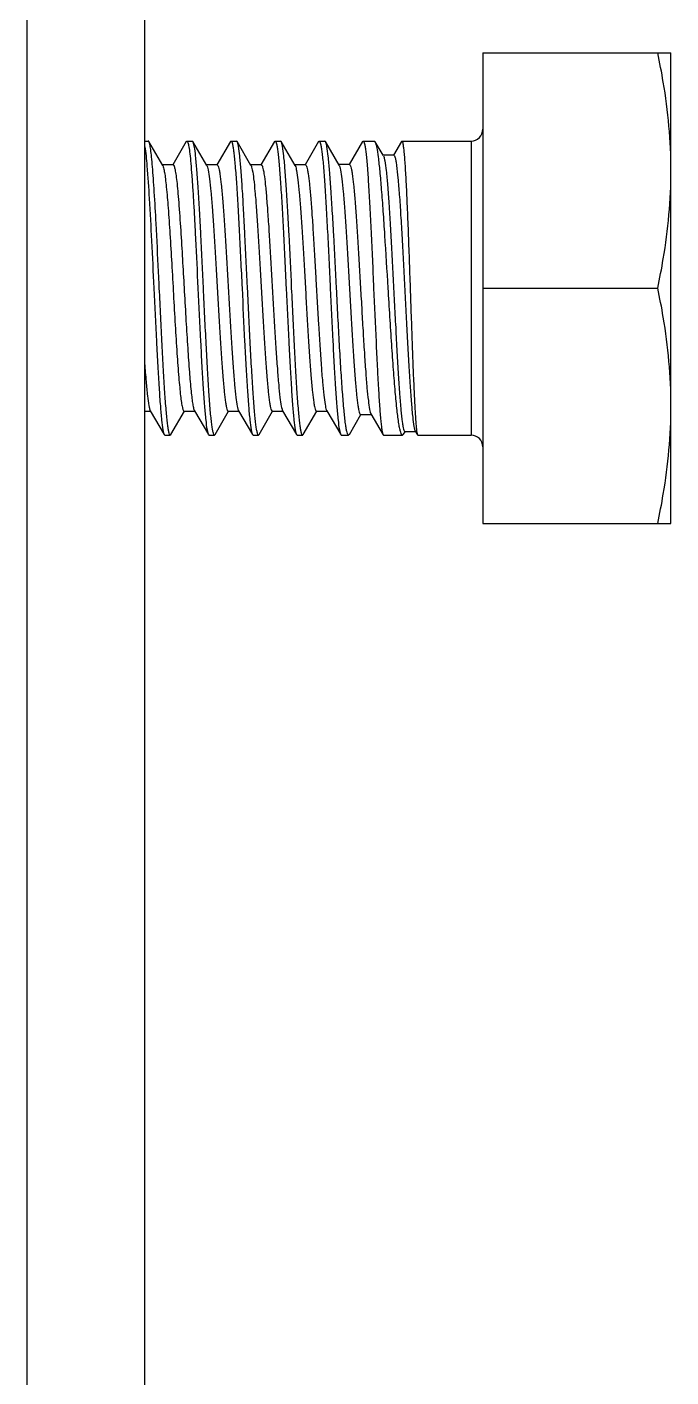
# Model space of a CAD drawing. Extents: x 1031190 to 1725648, y 733081 to 1571294.
# Drawn here: x 1148003 to 1148264, y 1252560 to 1253107 of the extents above; entities that cross this region are included whole.
import ezdxf

# ---------------------------------------------------------------- set-up
doc = ezdxf.new("R2010")
doc.units = 0
doc.header["$LTSCALE"] = 1000
doc.header["$MEASUREMENT"] = 0

msp = doc.modelspace()

# ---------------------------------------------------------------- linework, layer by layer
at = {"linetype": 'Continuous'}
for p, q in [((1148003.34, 1253389.71), (1148003.34, 1249424.57)), ((1148050.97, 1253389.71), (1148050.97, 1249424.57)), ((1148187.89, 1253096.52), (1148187.89, 1252906.01)), ((1148187.89, 1253096.52), (1148264.09, 1253096.52)), ((1148264.09, 1252906.01), (1148264.09, 1253096.52)), ((1148050.97, 1253060.8), (1148052.46, 1253060.8)), ((1148058.31, 1253050.91), (1148052.69, 1253060.59)), ((1148067.85, 1253060.6), (1148062.35, 1253051.15)), ((1148067.85, 1253060.6), (1148068.08, 1253060.8)), ((1148068.08, 1253060.8), (1148070.32, 1253060.8)), ((1148070.55, 1253060.59), (1148070.32, 1253060.8)), ((1148076.17, 1253050.91), (1148070.55, 1253060.59)), ((1148085.71, 1253060.6), (1148080.21, 1253051.15)), ((1148085.71, 1253060.6), (1148085.94, 1253060.8)), ((1148085.94, 1253060.8), (1148088.18, 1253060.8)), ((1148088.41, 1253060.59), (1148088.18, 1253060.8)), ((1148094.02, 1253050.91), (1148088.41, 1253060.59)), ((1148103.57, 1253060.6), (1148098.07, 1253051.15)), ((1148103.57, 1253060.6), (1148103.8, 1253060.8)), ((1148103.8, 1253060.8), (1148106.04, 1253060.8)), ((1148106.27, 1253060.59), (1148106.04, 1253060.8)), ((1148111.88, 1253050.91), (1148106.27, 1253060.59)), ((1148121.43, 1253060.6), (1148115.93, 1253051.15)), ((1148121.43, 1253060.6), (1148121.66, 1253060.8)), ((1148121.66, 1253060.8), (1148123.95, 1253060.8)), ((1148124.2, 1253060.58), (1148123.95, 1253060.8)), ((1148129.75, 1253051.01), (1148124.2, 1253060.58)), ((1148139.25, 1253060.61), (1148133.8, 1253051.25)), ((1148139.25, 1253060.61), (1148139.47, 1253060.8)), ((1148139.47, 1253060.8), (1148144.01, 1253060.8)), ((1148144.36, 1253060.49), (1148144.01, 1253060.8)), ((1148147.51, 1253055.07), (1148144.36, 1253060.49)), ((1148154.97, 1253060.67), (1148151.75, 1253055.12)), ((1148154.97, 1253060.67), (1148155.12, 1253060.8)), ((1148155.12, 1253060.8), (1148183.13, 1253060.8)), ((1148183.13, 1253060.8), (1148183.13, 1252941.73)), ((1148147.64, 1253054.84), (1148147.51, 1253055.07)), ((1148151.85, 1253055.07), (1148147.51, 1253055.07)), ((1148151.75, 1253055.12), (1148151.72, 1253055.07)), ((1148062.49, 1253051.15), (1148058.17, 1253051.15)), ((1148080.35, 1253051.15), (1148076.03, 1253051.15)), ((1148098.21, 1253051.15), (1148093.89, 1253051.15)), ((1148116.07, 1253051.15), (1148111.74, 1253051.15)), ((1148111.88, 1253050.91), (1148111.94, 1253050.8)), ((1148133.94, 1253051.25), (1148129.61, 1253051.25)), ((1148187.89, 1253001.27), (1148258.73, 1253001.27)), ((1148050.97, 1252951.38), (1148053.42, 1252951.38)), ((1148053.28, 1252951.62), (1148058.92, 1252941.93)), ((1148061.62, 1252941.94), (1148067.1, 1252951.38)), ((1148066.96, 1252951.38), (1148071.28, 1252951.38)), ((1148071.14, 1252951.62), (1148076.78, 1252941.93)), ((1148079.48, 1252941.94), (1148084.96, 1252951.38)), ((1148084.82, 1252951.38), (1148089.14, 1252951.38)), ((1148089, 1252951.62), (1148094.64, 1252941.93)), ((1148097.34, 1252941.94), (1148102.81, 1252951.38)), ((1148102.68, 1252951.38), (1148107, 1252951.38)), ((1148106.86, 1252951.62), (1148112.5, 1252941.93)), ((1148115.2, 1252941.94), (1148120.67, 1252951.38)), ((1148120.53, 1252951.38), (1148124.86, 1252951.38)), ((1148124.59, 1252951.89), (1148124.72, 1252951.62)), ((1148124.72, 1252951.62), (1148130.36, 1252941.93)), ((1148133.86, 1252941.99), (1148138.56, 1252950.1)), ((1148138.43, 1252950.1), (1148142.76, 1252950.1)), ((1148142.62, 1252950.33), (1148147.53, 1252941.89)), ((1148058.92, 1252941.93), (1148059.15, 1252941.73)), ((1148059.15, 1252941.73), (1148061.39, 1252941.73)), ((1148061.62, 1252941.94), (1148061.39, 1252941.73)), ((1148076.78, 1252941.93), (1148077.01, 1252941.73)), ((1148077.01, 1252941.73), (1148079.25, 1252941.73)), ((1148079.48, 1252941.94), (1148079.25, 1252941.73)), ((1148094.64, 1252941.93), (1148094.87, 1252941.73)), ((1148094.87, 1252941.73), (1148097.11, 1252941.73)), ((1148097.34, 1252941.94), (1148097.11, 1252941.73)), ((1148112.5, 1252941.93), (1148112.73, 1252941.73)), ((1148112.73, 1252941.73), (1148114.97, 1252941.73)), ((1148115.2, 1252941.94), (1148114.97, 1252941.73)), ((1148130.36, 1252941.93), (1148130.59, 1252941.73)), ((1148130.59, 1252941.73), (1148133.56, 1252941.73)), ((1148133.86, 1252941.99), (1148133.56, 1252941.73)), ((1148147.53, 1252941.89), (1148147.71, 1252941.73)), ((1148147.71, 1252941.73), (1148155.41, 1252941.73)), ((1148155.83, 1252942.1), (1148155.41, 1252941.73)), ((1148155.83, 1252942.1), (1148156.43, 1252943.12)), ((1148156.34, 1252943.18), (1148160.68, 1252943.18)), ((1148160.56, 1252943.38), (1148161.47, 1252941.82)), ((1148161.47, 1252941.82), (1148161.57, 1252941.73)), ((1148161.57, 1252941.73), (1148183.13, 1252941.73)), ((1148187.89, 1252906.01), (1148264.09, 1252906.01))]:
    msp.add_line(p, q, dxfattribs=at)
for centre, start, end in [((1148183.13, 1253065.56), 270, 0), ((1148183.13, 1252936.97), 0, 90)]:
    msp.add_arc(centre, 4.76, start, end, dxfattribs=at)
for points, knots in [([(1148264.09, 1253048.89), (1148264.09, 1253060.87), (1148262.56, 1253076.89), (1148259.55, 1253092.59), (1148258.73, 1253096.52)], [0, 0, 0, 0, 0.749211, 1, 1, 1, 1]), ([(1148052.69, 1253060.59), (1148052.67, 1253060.63), (1148052.62, 1253060.71), (1148052.53, 1253060.8), (1148052.46, 1253060.8)], [0, 0, 0, 0, 0.33644, 1, 1, 1, 1]), ([(1148055.63, 1253027.41), (1148055.4, 1253031.67), (1148055.06, 1253037.77), (1148054.55, 1253045.44), (1148054.2, 1253050.15), (1148053.84, 1253054.05), (1148053.5, 1253057.07), (1148053.14, 1253059.15), (1148052.89, 1253060.25), (1148052.69, 1253060.59)], [0, 0, 0, 0, 0.384278, 0.548795, 0.691198, 0.809122, 0.900672, 0.964483, 1, 1, 1, 1]), ([(1148068.08, 1253060.8), (1148068.16, 1253060.8), (1148068.35, 1253060.59), (1148068.62, 1253059.83), (1148068.97, 1253058.13), (1148069.33, 1253055.32), (1148069.71, 1253051.44), (1148070.1, 1253046.6), (1148070.49, 1253040.87), (1148070.88, 1253034.38), (1148071.13, 1253029.8), (1148071.25, 1253027.41)], [0, 0, 0, 0, 0.007293, 0.021459, 0.073997, 0.159035, 0.275243, 0.420481, 0.591942, 0.786408, 1, 1, 1, 1]), ([(1148074.78, 1253001.27), (1148074.44, 1253008.48), (1148073.94, 1253018.99), (1148073.23, 1253032.43), (1148072.71, 1253041.13), (1148072.2, 1253048.45), (1148071.7, 1253054.14), (1148071.27, 1253057.79), (1148070.87, 1253059.72), (1148070.68, 1253060.38), (1148070.55, 1253060.59)], [0, 0, 0, 0, 0.363934, 0.530187, 0.678191, 0.802879, 0.899992, 0.966292, 0.987243, 1, 1, 1, 1]), ([(1148085.94, 1253060.8), (1148086.07, 1253060.8), (1148086.34, 1253060.32), (1148086.54, 1253059.51), (1148086.83, 1253058.05), (1148087.09, 1253056.1), (1148087.36, 1253053.6), (1148087.75, 1253049.3), (1148088.23, 1253042.82), (1148088.77, 1253033.92), (1148089.31, 1253023.76), (1148089.86, 1253012.73), (1148090.22, 1253005.14), (1148090.41, 1253001.27)], [0, 0, 0, 0, 0.006687, 0.021748, 0.045922, 0.079138, 0.121135, 0.17154, 0.295605, 0.446631, 0.618866, 0.805704, 1, 1, 1, 1]), ([(1148092.64, 1253001.27), (1148092.3, 1253008.48), (1148091.8, 1253018.99), (1148091.09, 1253032.43), (1148090.57, 1253041.13), (1148090.06, 1253048.45), (1148089.56, 1253054.14), (1148089.13, 1253057.79), (1148088.73, 1253059.72), (1148088.54, 1253060.38), (1148088.41, 1253060.59)], [0, 0, 0, 0, 0.363936, 0.530191, 0.678194, 0.802878, 0.899991, 0.966291, 0.987243, 1, 1, 1, 1]), ([(1148103.8, 1253060.8), (1148103.93, 1253060.8), (1148104.2, 1253060.32), (1148104.4, 1253059.51), (1148104.69, 1253058.05), (1148104.95, 1253056.1), (1148105.22, 1253053.6), (1148105.61, 1253049.3), (1148106.09, 1253042.82), (1148106.63, 1253033.92), (1148107.17, 1253023.76), (1148107.72, 1253012.73), (1148108.08, 1253005.14), (1148108.26, 1253001.27)], [0, 0, 0, 0, 0.006686, 0.021748, 0.045922, 0.079137, 0.121134, 0.171539, 0.2956, 0.446625, 0.618862, 0.805702, 1, 1, 1, 1]), ([(1148110.5, 1253001.27), (1148110.16, 1253008.48), (1148109.66, 1253018.99), (1148108.95, 1253032.43), (1148108.43, 1253041.13), (1148107.92, 1253048.45), (1148107.41, 1253054.14), (1148106.99, 1253057.79), (1148106.59, 1253059.72), (1148106.4, 1253060.38), (1148106.27, 1253060.59)], [0, 0, 0, 0, 0.363938, 0.530193, 0.678196, 0.802878, 0.89999, 0.96629, 0.987243, 1, 1, 1, 1]), ([(1148121.66, 1253060.8), (1148121.79, 1253060.8), (1148122.06, 1253060.32), (1148122.26, 1253059.51), (1148122.55, 1253058.05), (1148122.8, 1253056.1), (1148123.08, 1253053.6), (1148123.47, 1253049.3), (1148123.94, 1253042.82), (1148124.49, 1253033.92), (1148125.03, 1253023.76), (1148125.58, 1253012.73), (1148125.94, 1253005.14), (1148126.12, 1253001.27)], [0, 0, 0, 0, 0.006686, 0.021748, 0.045923, 0.079138, 0.121135, 0.171539, 0.295599, 0.446623, 0.618861, 0.805701, 1, 1, 1, 1]), ([(1148128.66, 1253001.27), (1148128.29, 1253008.47), (1148127.75, 1253018.96), (1148127, 1253032.38), (1148126.45, 1253041.07), (1148125.92, 1253048.39), (1148125.39, 1253054.09), (1148124.94, 1253057.75), (1148124.53, 1253059.7), (1148124.33, 1253060.36), (1148124.2, 1253060.58)], [0, 0, 0, 0, 0.36329, 0.529314, 0.6772, 0.8019, 0.899174, 0.965796, 0.986969, 1, 1, 1, 1]), ([(1148139.47, 1253060.8), (1148139.6, 1253060.8), (1148139.85, 1253060.31), (1148140.05, 1253059.51), (1148140.32, 1253058.04), (1148140.57, 1253056.1), (1148140.83, 1253053.6), (1148141.2, 1253049.3), (1148141.65, 1253042.82), (1148142.16, 1253033.92), (1148142.67, 1253023.76), (1148143.18, 1253012.73), (1148143.52, 1253005.14), (1148143.69, 1253001.27)], [0, 0, 0, 0, 0.006577, 0.021598, 0.045743, 0.078947, 0.120936, 0.171341, 0.295421, 0.446481, 0.618759, 0.805647, 1, 1, 1, 1]), ([(1148149.58, 1253001.27), (1148149.14, 1253008.39), (1148148.51, 1253018.79), (1148147.63, 1253032.1), (1148146.99, 1253040.74), (1148146.37, 1253048.06), (1148145.75, 1253053.8), (1148145.22, 1253057.52), (1148144.74, 1253059.55), (1148144.5, 1253060.25), (1148144.36, 1253060.49)], [0, 0, 0, 0, 0.359931, 0.524763, 0.672002, 0.796741, 0.894844, 0.963163, 0.985535, 1, 1, 1, 1]), ([(1148155.12, 1253060.8), (1148155.24, 1253060.8), (1148155.42, 1253060.28), (1148155.59, 1253059.52), (1148155.8, 1253058.04), (1148156, 1253056.1), (1148156.21, 1253053.6), (1148156.51, 1253049.3), (1148156.87, 1253042.82), (1148157.27, 1253033.92), (1148157.68, 1253023.76), (1148158.08, 1253012.73), (1148158.34, 1253005.14), (1148158.48, 1253001.27)], [0, 0, 0, 0, 0.006021, 0.020821, 0.044863, 0.078011, 0.119986, 0.170402, 0.294571, 0.445788, 0.618273, 0.805395, 1, 1, 1, 1]), ([(1148050.97, 1253058.75), (1148051.45, 1253056.1), (1148052.06, 1253049), (1148052.95, 1253036.21), (1148053.8, 1253019.71), (1148054.38, 1253007.64), (1148054.69, 1253001.27)], [0, 0, 0, 0, 0.140047, 0.370694, 0.667791, 1, 1, 1, 1]), ([(1148147.64, 1253054.84), (1148147.77, 1253054.61), (1148147.98, 1253053.94), (1148148.4, 1253051.94), (1148148.85, 1253048.21), (1148149.39, 1253042.42), (1148149.92, 1253035.03), (1148150.46, 1253026.33), (1148150.99, 1253016.65), (1148151.53, 1253006.35), (1148152.07, 1252995.81), (1148152.6, 1252985.42), (1148153.13, 1252975.55), (1148153.65, 1252966.55), (1148154.17, 1252958.73), (1148154.68, 1252952.37), (1148155.13, 1252948.06), (1148155.5, 1252945.53), (1148155.77, 1252944.28), (1148155.97, 1252943.57), (1148156.22, 1252943.18), (1148156.34, 1252943.18)], [0, 0, 0, 0, 0.007107, 0.018639, 0.0548, 0.107312, 0.174177, 0.252841, 0.34033, 0.433375, 0.528546, 0.622381, 0.711512, 0.792794, 0.863403, 0.920942, 0.963521, 0.978774, 0.989867, 0.996808, 1, 1, 1, 1]), ([(1148151.85, 1253055.07), (1148151.98, 1253055.07), (1148152.24, 1253054.64), (1148152.45, 1253053.88), (1148152.74, 1253052.54), (1148153.13, 1253049.84), (1148153.61, 1253045.29), (1148154.14, 1253038.61), (1148154.67, 1253030.47), (1148155.21, 1253021.2), (1148155.75, 1253011.14), (1148156.29, 1253000.66), (1148156.82, 1252990.16), (1148157.35, 1252980), (1148157.88, 1252970.56), (1148158.4, 1252962.17), (1148158.91, 1252955.1), (1148159.42, 1252949.61), (1148159.85, 1252946.1), (1148160.24, 1252944.23), (1148160.44, 1252943.6), (1148160.56, 1252943.38)], [0, 0, 0, 0, 0.00344, 0.010899, 0.022787, 0.039077, 0.08427, 0.144807, 0.218371, 0.302169, 0.393053, 0.48765, 0.582499, 0.674175, 0.759417, 0.835242, 0.899047, 0.9487, 0.982621, 0.993382, 1, 1, 1, 1]), ([(1148058.31, 1253050.91), (1148058.49, 1253050.6), (1148058.74, 1253049.64), (1148059.09, 1253047.84), (1148059.43, 1253045.28), (1148059.95, 1253040.51), (1148060.55, 1253033.06), (1148060.98, 1253026.7), (1148061.2, 1253023.17)], [0, 0, 0, 0, 0.038835, 0.104857, 0.1976, 0.315752, 0.620526, 1, 1, 1, 1]), ([(1148062.49, 1253051.15), (1148062.7, 1253051.15), (1148063.05, 1253050.29), (1148063.35, 1253048.99), (1148063.75, 1253046.53), (1148064.12, 1253043.32), (1148064.51, 1253039.25), (1148065.06, 1253032.45), (1148065.42, 1253027.01), (1148065.66, 1253023.17)], [0, 0, 0, 0, 0.022134, 0.075093, 0.160257, 0.276417, 0.421479, 0.592671, 1, 1, 1, 1]), ([(1148076.17, 1253050.91), (1148076.29, 1253050.7), (1148076.49, 1253050.09), (1148076.89, 1253048.31), (1148077.33, 1253045.02), (1148077.85, 1253039.94), (1148078.37, 1253033.46), (1148078.9, 1253025.82), (1148079.43, 1253017.29), (1148079.96, 1253008.19), (1148080.49, 1252998.84), (1148081.02, 1252989.58), (1148081.55, 1252980.74), (1148082.08, 1252972.63), (1148082.6, 1252965.56), (1148083.12, 1252959.78), (1148083.58, 1252955.86), (1148083.96, 1252953.54), (1148084.23, 1252952.4), (1148084.44, 1252951.73), (1148084.7, 1252951.38), (1148084.82, 1252951.38)], [0, 0, 0, 0, 0.007395, 0.019019, 0.054844, 0.106491, 0.172173, 0.249556, 0.335869, 0.428015, 0.522682, 0.616468, 0.706, 0.788063, 0.859716, 0.918399, 0.962047, 0.977755, 0.989231, 0.996485, 1, 1, 1, 1]), ([(1148080.35, 1253051.15), (1148080.47, 1253051.15), (1148080.73, 1253050.8), (1148080.93, 1253050.13), (1148081.21, 1253048.99), (1148081.59, 1253046.67), (1148082.05, 1253042.75), (1148082.57, 1253036.97), (1148083.09, 1253029.89), (1148083.62, 1253021.79), (1148084.15, 1253012.94), (1148084.68, 1253003.68), (1148085.21, 1252994.33), (1148085.74, 1252985.23), (1148086.27, 1252976.7), (1148086.8, 1252969.06), (1148087.32, 1252962.58), (1148087.83, 1252957.5), (1148088.28, 1252954.22), (1148088.68, 1252952.44), (1148088.88, 1252951.83), (1148089, 1252951.62)], [0, 0, 0, 0, 0.003516, 0.010771, 0.022251, 0.037961, 0.081618, 0.140314, 0.21198, 0.294058, 0.383605, 0.477402, 0.572078, 0.664229, 0.750542, 0.827917, 0.893586, 0.945213, 0.981012, 0.992619, 1, 1, 1, 1]), ([(1148094.02, 1253050.91), (1148094.15, 1253050.7), (1148094.35, 1253050.09), (1148094.75, 1253048.31), (1148095.19, 1253045.02), (1148095.71, 1253039.94), (1148096.23, 1253033.46), (1148096.76, 1253025.82), (1148097.29, 1253017.29), (1148097.82, 1253008.19), (1148098.35, 1252998.84), (1148098.88, 1252989.58), (1148099.41, 1252980.74), (1148099.94, 1252972.63), (1148100.46, 1252965.56), (1148100.98, 1252959.78), (1148101.44, 1252955.86), (1148101.82, 1252953.54), (1148102.09, 1252952.4), (1148102.3, 1252951.73), (1148102.56, 1252951.38), (1148102.68, 1252951.38)], [0, 0, 0, 0, 0.007397, 0.019019, 0.054844, 0.106491, 0.172173, 0.249556, 0.335869, 0.428015, 0.522683, 0.616468, 0.706, 0.788064, 0.859716, 0.918399, 0.962047, 0.977754, 0.989232, 0.996484, 1, 1, 1, 1]), ([(1148098.21, 1253051.15), (1148098.33, 1253051.15), (1148098.59, 1253050.8), (1148098.79, 1253050.13), (1148099.07, 1253048.99), (1148099.45, 1253046.67), (1148099.91, 1253042.75), (1148100.42, 1253036.97), (1148100.95, 1253029.89), (1148101.48, 1253021.79), (1148102.01, 1253012.94), (1148102.54, 1253003.68), (1148103.07, 1252994.33), (1148103.6, 1252985.23), (1148104.13, 1252976.7), (1148104.66, 1252969.06), (1148105.18, 1252962.58), (1148105.69, 1252957.5), (1148106.13, 1252954.22), (1148106.54, 1252952.44), (1148106.74, 1252951.83), (1148106.86, 1252951.62)], [0, 0, 0, 0, 0.003515, 0.010771, 0.022249, 0.037962, 0.081619, 0.140314, 0.21198, 0.294058, 0.383605, 0.477402, 0.572078, 0.664229, 0.750541, 0.827917, 0.893586, 0.945213, 0.981012, 0.992621, 1, 1, 1, 1]), ([(1148111.94, 1253050.8), (1148112.24, 1253050.18), (1148112.59, 1253048.26), (1148113.11, 1253044.63), (1148113.61, 1253039.43), (1148114.13, 1253032.9), (1148114.65, 1253025.23), (1148115.18, 1253016.71), (1148115.71, 1253007.64), (1148116.24, 1252998.35), (1148116.76, 1252989.15), (1148117.29, 1252980.39), (1148117.81, 1252972.38), (1148118.34, 1252965.39), (1148118.85, 1252959.67), (1148119.31, 1252955.8), (1148119.68, 1252953.51), (1148119.96, 1252952.38), (1148120.16, 1252951.72), (1148120.42, 1252951.38), (1148120.53, 1252951.38)], [0, 0, 0, 0, 0.020603, 0.057806, 0.110504, 0.176892, 0.254638, 0.340995, 0.432905, 0.527106, 0.620258, 0.709056, 0.790352, 0.861271, 0.919315, 0.962468, 0.977994, 0.989339, 0.996513, 1, 1, 1, 1]), ([(1148116.07, 1253051.15), (1148116.18, 1253051.15), (1148116.44, 1253050.82), (1148116.64, 1253050.16), (1148116.91, 1253049.06), (1148117.29, 1253046.8), (1148117.74, 1253042.99), (1148118.25, 1253037.37), (1148118.77, 1253030.47), (1148119.29, 1253022.56), (1148119.81, 1253013.91), (1148120.51, 1253001.76), (1148121.19, 1252989.67), (1148121.9, 1252978.05), (1148122.42, 1252970.35), (1148122.94, 1252963.74), (1148123.44, 1252958.43), (1148123.95, 1252954.63), (1148124.31, 1252952.59), (1148124.59, 1252951.89)], [0, 0, 0, 0, 0.003451, 0.010528, 0.02171, 0.037015, 0.079558, 0.136815, 0.206829, 0.287179, 0.375068, 0.467432, 0.652658, 0.739058, 0.81724, 0.884486, 0.938474, 0.977372, 1, 1, 1, 1]), ([(1148129.75, 1253051.01), (1148129.88, 1253050.79), (1148130.08, 1253050.17), (1148130.49, 1253048.35), (1148130.93, 1253045), (1148131.46, 1253039.81), (1148131.98, 1253033.2), (1148132.51, 1253025.42), (1148133.05, 1253016.74), (1148133.58, 1253007.49), (1148134.11, 1252998), (1148134.65, 1252988.61), (1148135.18, 1252979.67), (1148135.7, 1252971.48), (1148136.23, 1252964.35), (1148136.74, 1252958.54), (1148137.2, 1252954.59), (1148137.58, 1252952.26), (1148137.85, 1252951.12), (1148138.05, 1252950.45), (1148138.31, 1252950.1), (1148138.43, 1252950.1)], [0, 0, 0, 0, 0.007409, 0.01909, 0.055149, 0.107148, 0.173245, 0.251046, 0.337725, 0.430132, 0.524922, 0.618672, 0.708016, 0.789761, 0.861007, 0.919255, 0.962504, 0.978047, 0.989392, 0.996551, 1, 1, 1, 1]), ([(1148133.94, 1253051.25), (1148134.06, 1253051.25), (1148134.32, 1253050.89), (1148134.53, 1253050.2), (1148134.81, 1253049.04), (1148135.19, 1253046.66), (1148135.66, 1253042.65), (1148136.18, 1253036.74), (1148136.71, 1253029.52), (1148137.24, 1253021.26), (1148137.77, 1253012.26), (1148138.31, 1253002.85), (1148138.84, 1252993.37), (1148139.37, 1252984.16), (1148139.9, 1252975.54), (1148140.43, 1252967.84), (1148140.94, 1252961.32), (1148141.46, 1252956.22), (1148141.9, 1252952.93), (1148142.3, 1252951.15), (1148142.5, 1252950.54), (1148142.62, 1252950.33)], [0, 0, 0, 0, 0.003529, 0.010847, 0.022435, 0.038293, 0.08234, 0.141503, 0.213655, 0.296174, 0.386062, 0.480058, 0.574763, 0.666765, 0.752768, 0.829708, 0.894868, 0.945981, 0.981331, 0.99276, 1, 1, 1, 1]), ([(1148258.73, 1253001.27), (1148259.55, 1253005.19), (1148262.56, 1253020.89), (1148264.09, 1253036.91), (1148264.09, 1253048.89)], [0, 0, 0, 0, 0.250789, 1, 1, 1, 1]), ([(1148056.92, 1253001.27), (1148056.82, 1253003.52), (1148056.4, 1253012.23), (1148055.97, 1253020.94), (1148055.63, 1253027.41)], [0, 0, 0, 0, 0.258222, 1, 1, 1, 1]), ([(1148071.25, 1253027.41), (1148071.36, 1253025.33), (1148071.81, 1253016.62), (1148072.23, 1253007.9), (1148072.55, 1253001.27)], [0, 0, 0, 0, 0.238495, 1, 1, 1, 1]), ([(1148061.2, 1253023.17), (1148061.45, 1253019.2), (1148061.94, 1253011.04), (1148062.63, 1252998.74), (1148063.33, 1252986.6), (1148064.02, 1252975.4), (1148064.63, 1252966.99), (1148065.13, 1252961.26), (1148065.48, 1252957.86), (1148065.82, 1252955.19), (1148066.18, 1252953.16), (1148066.45, 1252952.06), (1148066.78, 1252951.38), (1148066.96, 1252951.38)], [0, 0, 0, 0, 0.165501, 0.339784, 0.511803, 0.670616, 0.80615, 0.862438, 0.909852, 0.947659, 0.975319, 0.992557, 1, 1, 1, 1]), ([(1148065.66, 1253023.17), (1148066.16, 1253015.42), (1148066.81, 1253003.71), (1148067.7, 1252988.3), (1148068.36, 1252977.42), (1148069.02, 1252967.91), (1148069.59, 1252961.11), (1148070.08, 1252956.76), (1148070.4, 1252954.43), (1148070.73, 1252952.79), (1148070.97, 1252951.91), (1148071.14, 1252951.62)], [0, 0, 0, 0, 0.324453, 0.489839, 0.64461, 0.779868, 0.887864, 0.929656, 0.962499, 0.985988, 1, 1, 1, 1]), ([(1148054.69, 1253001.27), (1148055.03, 1252994.05), (1148055.53, 1252983.54), (1148056.24, 1252970.09), (1148056.76, 1252961.4), (1148057.27, 1252954.07), (1148057.77, 1252948.38), (1148058.2, 1252944.74), (1148058.6, 1252942.8), (1148058.79, 1252942.15), (1148058.92, 1252941.93)], [0, 0, 0, 0, 0.363997, 0.530272, 0.678287, 0.802974, 0.90007, 0.966338, 0.987267, 1, 1, 1, 1]), ([(1148061.39, 1252941.73), (1148061.25, 1252941.73), (1148060.99, 1252942.22), (1148060.79, 1252943.02), (1148060.5, 1252944.49), (1148060.24, 1252946.43), (1148059.97, 1252948.93), (1148059.57, 1252953.23), (1148059.1, 1252959.71), (1148058.56, 1252968.61), (1148058.02, 1252978.77), (1148057.47, 1252989.8), (1148057.11, 1252997.39), (1148056.92, 1253001.27)], [0, 0, 0, 0, 0.006687, 0.021749, 0.045924, 0.07914, 0.121138, 0.171544, 0.295611, 0.44664, 0.618872, 0.805705, 1, 1, 1, 1]), ([(1148072.55, 1253001.27), (1148072.89, 1252994.05), (1148073.39, 1252983.54), (1148074.1, 1252970.09), (1148074.62, 1252961.4), (1148075.12, 1252954.07), (1148075.63, 1252948.38), (1148076.06, 1252944.74), (1148076.46, 1252942.8), (1148076.65, 1252942.15), (1148076.78, 1252941.93)], [0, 0, 0, 0, 0.363992, 0.530264, 0.678281, 0.802969, 0.900068, 0.966337, 0.987267, 1, 1, 1, 1]), ([(1148079.25, 1252941.73), (1148079.11, 1252941.73), (1148078.85, 1252942.22), (1148078.64, 1252943.02), (1148078.36, 1252944.49), (1148078.1, 1252946.43), (1148077.83, 1252948.93), (1148077.43, 1252953.23), (1148076.96, 1252959.71), (1148076.42, 1252968.61), (1148075.88, 1252978.77), (1148075.33, 1252989.8), (1148074.97, 1252997.39), (1148074.78, 1253001.27)], [0, 0, 0, 0, 0.006687, 0.02175, 0.045925, 0.079141, 0.121139, 0.171544, 0.29561, 0.446639, 0.618874, 0.805705, 1, 1, 1, 1]), ([(1148090.41, 1253001.27), (1148090.75, 1252994.05), (1148091.25, 1252983.54), (1148091.96, 1252970.09), (1148092.48, 1252961.4), (1148092.98, 1252954.07), (1148093.49, 1252948.38), (1148093.92, 1252944.74), (1148094.32, 1252942.8), (1148094.51, 1252942.15), (1148094.64, 1252941.93)], [0, 0, 0, 0, 0.36399, 0.530265, 0.678283, 0.80297, 0.900067, 0.966336, 0.987267, 1, 1, 1, 1]), ([(1148097.11, 1252941.73), (1148096.97, 1252941.73), (1148096.71, 1252942.22), (1148096.5, 1252943.02), (1148096.22, 1252944.49), (1148095.96, 1252946.43), (1148095.69, 1252948.93), (1148095.29, 1252953.23), (1148094.82, 1252959.71), (1148094.28, 1252968.61), (1148093.74, 1252978.77), (1148093.19, 1252989.8), (1148092.83, 1252997.39), (1148092.64, 1253001.27)], [0, 0, 0, 0, 0.006687, 0.02175, 0.045926, 0.079142, 0.121139, 0.171543, 0.295606, 0.446635, 0.618871, 0.805705, 1, 1, 1, 1]), ([(1148108.26, 1253001.27), (1148108.61, 1252994.05), (1148109.11, 1252983.54), (1148109.82, 1252970.09), (1148110.34, 1252961.4), (1148110.84, 1252954.07), (1148111.35, 1252948.38), (1148111.78, 1252944.74), (1148112.18, 1252942.8), (1148112.37, 1252942.15), (1148112.5, 1252941.93)], [0, 0, 0, 0, 0.363992, 0.53027, 0.678287, 0.802972, 0.900066, 0.966335, 0.987267, 1, 1, 1, 1]), ([(1148114.97, 1252941.73), (1148114.83, 1252941.73), (1148114.57, 1252942.22), (1148114.36, 1252943.02), (1148114.08, 1252944.49), (1148113.82, 1252946.43), (1148113.55, 1252948.93), (1148113.15, 1252953.23), (1148112.68, 1252959.71), (1148112.14, 1252968.61), (1148111.6, 1252978.77), (1148111.05, 1252989.8), (1148110.69, 1252997.39), (1148110.5, 1253001.27)], [0, 0, 0, 0, 0.006687, 0.021749, 0.045924, 0.07914, 0.121137, 0.17154, 0.295601, 0.446627, 0.618864, 0.805703, 1, 1, 1, 1]), ([(1148126.12, 1253001.27), (1148126.47, 1252994.05), (1148126.97, 1252983.54), (1148127.68, 1252970.09), (1148128.2, 1252961.4), (1148128.7, 1252954.07), (1148129.21, 1252948.38), (1148129.64, 1252944.74), (1148130.04, 1252942.8), (1148130.23, 1252942.15), (1148130.36, 1252941.93)], [0, 0, 0, 0, 0.363998, 0.530276, 0.678291, 0.802973, 0.900067, 0.966336, 0.987267, 1, 1, 1, 1]), ([(1148133.56, 1252941.73), (1148133.42, 1252941.73), (1148133.12, 1252942.2), (1148132.89, 1252943.03), (1148132.57, 1252944.48), (1148132.14, 1252947.42), (1148131.61, 1252952.4), (1148131.03, 1252959.7), (1148130.43, 1252968.61), (1148129.84, 1252978.77), (1148129.25, 1252989.8), (1148128.86, 1252997.39), (1148128.66, 1253001.27)], [0, 0, 0, 0, 0.007081, 0.022303, 0.046557, 0.07981, 0.172207, 0.296205, 0.44712, 0.619207, 0.805877, 1, 1, 1, 1]), ([(1148143.69, 1253001.27), (1148144.01, 1252994), (1148144.47, 1252983.43), (1148145.12, 1252969.92), (1148145.59, 1252961.19), (1148146.05, 1252953.87), (1148146.45, 1252948.76), (1148146.79, 1252945.57), (1148147.02, 1252943.89), (1148147.24, 1252942.72), (1148147.41, 1252942.09), (1148147.53, 1252941.89)], [0, 0, 0, 0, 0.366142, 0.533181, 0.681612, 0.806274, 0.90284, 0.939518, 0.968031, 0.988196, 1, 1, 1, 1]), ([(1148155.41, 1252941.73), (1148155.25, 1252941.73), (1148154.89, 1252942.16), (1148154.6, 1252943.03), (1148154.23, 1252944.47), (1148153.71, 1252947.42), (1148153.08, 1252952.39), (1148152.39, 1252959.7), (1148151.68, 1252968.61), (1148150.98, 1252978.77), (1148150.28, 1252989.8), (1148149.81, 1252997.39), (1148149.58, 1253001.27)], [0, 0, 0, 0, 0.007835, 0.023392, 0.047821, 0.08116, 0.173569, 0.297436, 0.448123, 0.619913, 0.806242, 1, 1, 1, 1]), ([(1148158.48, 1253001.27), (1148158.6, 1252997.53), (1148158.86, 1252990.18), (1148159.23, 1252979.5), (1148159.61, 1252969.59), (1148159.97, 1252960.82), (1148160.33, 1252953.5), (1148160.64, 1252948.42), (1148160.9, 1252945.29), (1148161.07, 1252943.66), (1148161.25, 1252942.57), (1148161.37, 1252942), (1148161.47, 1252941.82)], [0, 0, 0, 0, 0.188442, 0.370144, 0.538605, 0.687798, 0.812406, 0.907981, 0.943781, 0.971161, 0.989909, 1, 1, 1, 1]), ([(1148264.09, 1252953.64), (1148264.09, 1252965.62), (1148262.56, 1252981.64), (1148259.55, 1252997.34), (1148258.73, 1253001.27)], [0, 0, 0, 0, 0.749211, 1, 1, 1, 1]), ([(1148050.97, 1252970.73), (1148051.15, 1252968.28), (1148051.48, 1252963.9), (1148052.03, 1252958.2), (1148052.5, 1252954.51), (1148052.93, 1252952.53), (1148053.15, 1252951.85), (1148053.28, 1252951.62)], [0, 0, 0, 0, 0.381828, 0.682922, 0.89127, 0.958208, 1, 1, 1, 1]), ([(1148258.73, 1252906.01), (1148259.55, 1252909.94), (1148262.56, 1252925.64), (1148264.09, 1252941.66), (1148264.09, 1252953.64)], [0, 0, 0, 0, 0.250789, 1, 1, 1, 1])]:
    msp.add_open_spline(points, degree=3, knots=knots, dxfattribs=at)

doc.saveas('drawing.dxf')
